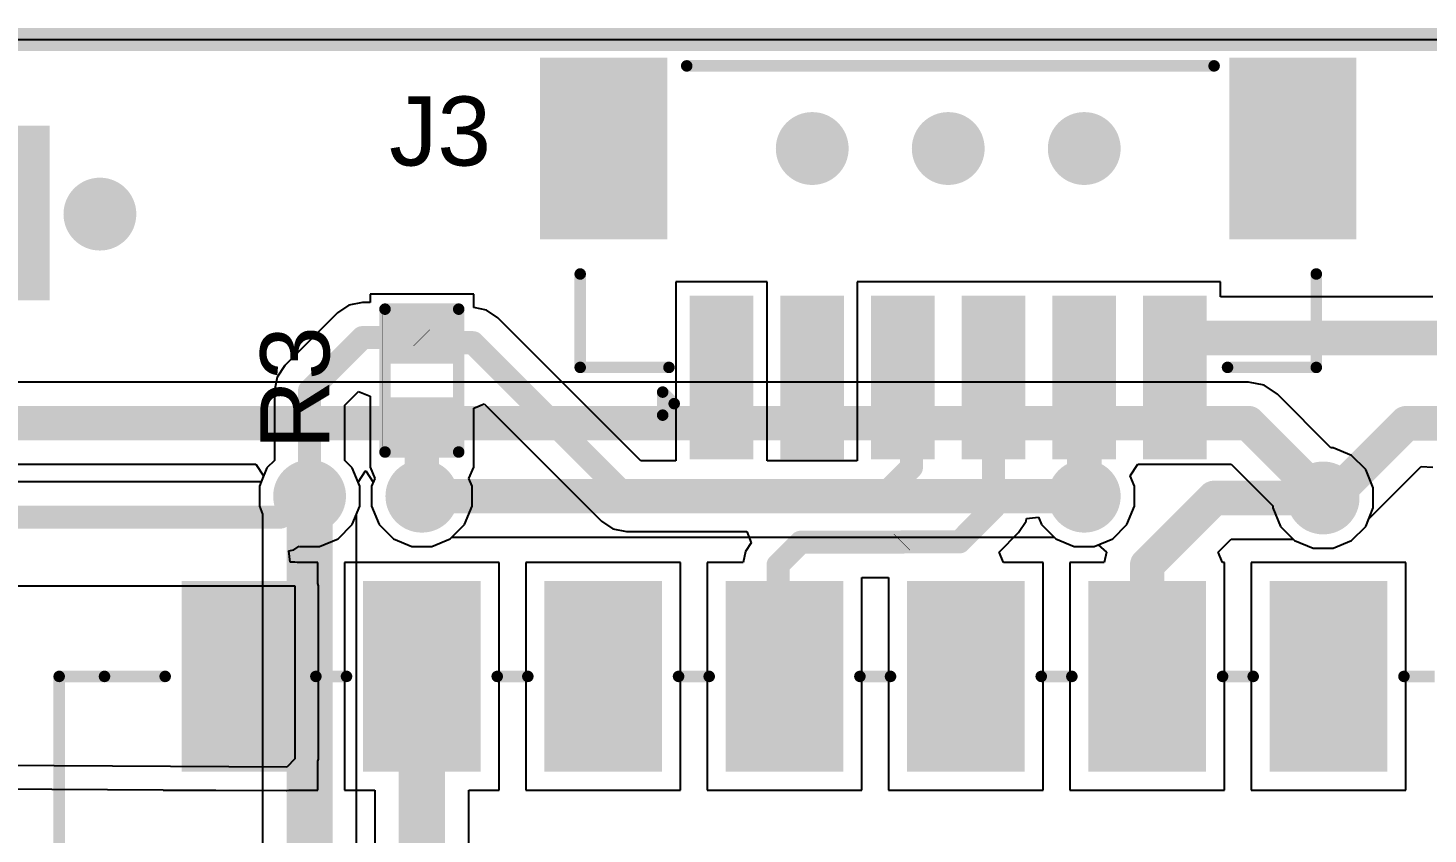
# Model space of a CAD drawing. Header units: inches. Extents: x -0.24 to 5.71, y -0.19 to 1.19.
# Drawn here: x 4.745 to 5.353, y 0.843 to 1.193 of the extents above; entities that cross this region are included whole.
import ezdxf

# ---------------------------------------------------------------- set-up
doc = ezdxf.new("R2010")
doc.units = ezdxf.units.IN
doc.header["$MEASUREMENT"] = 0
for name, color, linetype in [('Board Outline', 216, 'Continuous'), ('Bottom Layer', 5, 'Continuous'), ('Bottom Solder', 6, 'Continuous'), ('Top Layer', 1, 'Continuous'), ('Top Overlay', 2, 'Continuous'), ('Top Paste', 8, 'Continuous'), ('Top Solder', 216, 'Continuous'), ('Via Holes', 16, 'Continuous')]:
    doc.layers.add(name, color=color, linetype=linetype)
doc.styles.add('Arial', font='', dxfattribs={"height": 0.2})
doc.styles.get('Arial').set_extended_font_data('Arial')

# ---------------------------------------------------------------- blocks, each defined once
blk = doc.blocks.new('BW16_10')
at = {"layer": 'Top Layer'}
for points in [[(-0.35433, 0.173228), (-0.35433, 0.220472), (-0.27559, 0.220472), (-0.27559, 0.173228)], [(-0.35433, 0.094488), (-0.35433, 0.141732), (-0.27559, 0.141732), (-0.27559, 0.094488)], [(-0.35433, 0.01574799999999999), (-0.35433, 0.062992), (-0.27559, 0.062992), (-0.27559, 0.01574800000000001)], [(-0.35433, -0.062992), (-0.35433, -0.01574800000000001), (-0.27559, -0.01574799999999999), (-0.27559, -0.062992)], [(-0.35433, -0.141732), (-0.35433, -0.094488), (-0.27559, -0.094488), (-0.27559, -0.141732)], [(-0.35433, -0.220472), (-0.35433, -0.173228), (-0.27559, -0.173228), (-0.27559, -0.220472)], [(-0.35433, -0.299212), (-0.35433, -0.251968), (-0.27559, -0.251968), (-0.27559, -0.299212)]]:
    blk.add_hatch(color=1, dxfattribs=at).paths.add_polyline_path(points)
at = {"layer": 'Top Paste'}
for points in [[(-0.35433, 0.173228), (-0.35433, 0.220472), (-0.27559, 0.220472), (-0.27559, 0.173228)], [(-0.35433, 0.094488), (-0.35433, 0.141732), (-0.27559, 0.141732), (-0.27559, 0.094488)], [(-0.35433, 0.01574799999999999), (-0.35433, 0.062992), (-0.27559, 0.062992), (-0.27559, 0.01574800000000001)], [(-0.35433, -0.062992), (-0.35433, -0.01574800000000001), (-0.27559, -0.01574799999999999), (-0.27559, -0.062992)], [(-0.35433, -0.141732), (-0.35433, -0.094488), (-0.27559, -0.094488), (-0.27559, -0.141732)], [(-0.35433, -0.220472), (-0.35433, -0.173228), (-0.27559, -0.173228), (-0.27559, -0.220472)], [(-0.35433, -0.299212), (-0.35433, -0.251968), (-0.27559, -0.251968), (-0.27559, -0.299212)]]:
    blk.add_hatch(color=8, dxfattribs=at).paths.add_polyline_path(points)
at = {"layer": 'Top Solder'}
for points in [[(-0.356299, 0.171259), (-0.356299, 0.222441), (-0.273621, 0.222441), (-0.273621, 0.171259)], [(-0.356299, 0.09251899999999999), (-0.356299, 0.143701), (-0.273621, 0.143701), (-0.273621, 0.09251900000000002)], [(-0.356299, 0.01377899999999999), (-0.356299, 0.06496099999999999), (-0.273621, 0.064961), (-0.273621, 0.01377900000000001)], [(-0.356299, -0.064961), (-0.356299, -0.01377900000000001), (-0.273621, -0.01377899999999999), (-0.273621, -0.06496099999999999)], [(-0.356299, -0.143701), (-0.356299, -0.09251900000000002), (-0.273621, -0.09251899999999999), (-0.273621, -0.143701)], [(-0.356299, -0.222441), (-0.356299, -0.171259), (-0.273621, -0.171259), (-0.273621, -0.222441)], [(-0.356299, -0.301181), (-0.356299, -0.249999), (-0.273621, -0.249999), (-0.273621, -0.301181)]]:
    blk.add_hatch(color=216, dxfattribs=at).paths.add_polyline_path(points)
at = {"layer": 'Top Overlay'}
for points in [[(-0.314961, 0.229575, 0.005, 0.005, 0), (-0.314961, 0.24287, 0.005, 0.005, 0)], [(-0.314961, 0.150834, 0.005, 0.005, 0), (-0.314961, 0.16413, 0.005, 0.005, 0)], [(-0.314961, 0.072092, 0.005, 0.005, 0), (-0.314961, 0.08539, 0.005, 0.005, 0)], [(-0.314961, -0.006646, 0.005, 0.005, 0), (-0.314961, 0.00665, 0.005, 0.005, 0)], [(-0.314961, -0.085386, 0.005, 0.005, 0), (-0.314961, -0.07209, 0.005, 0.005, 0)], [(-0.314961, -0.164127, 0.005, 0.005, 0), (-0.314961, -0.150833, 0.005, 0.005, 0)], [(-0.314961, -0.242867, 0.005, 0.005, 0), (-0.314961, -0.229571, 0.005, 0.005, 0)], [(-0.314961, -0.334644, 0.005, 0.005, 0), (-0.314961, -0.308311, 0.005, 0.005, 0)], [(-0.314961, -0.354328, 0.005, 0.005, 0), (-0.314961, -0.334644, 0.005, 0.005, 0)], [(0.314961, -0.354328, 0.005, 0.005, 0), (-0.314961, -0.354328, 0.005, 0.005, 0)]]:
    blk.add_lwpolyline(points, format="xyseb", dxfattribs=at)
for points in [[(-0.316211, 0.229575, 0.0025, 0.0025, 1), (-0.313711, 0.229575, 0.0025, 0.0025, 1)], [(-0.316211, 0.16413, 0.0025, 0.0025, 1), (-0.313711, 0.16413, 0.0025, 0.0025, 1)], [(-0.316211, 0.150834, 0.0025, 0.0025, 1), (-0.313711, 0.150834, 0.0025, 0.0025, 1)], [(-0.316211, 0.08539, 0.0025, 0.0025, 1), (-0.313711, 0.08539, 0.0025, 0.0025, 1)], [(-0.316211, 0.072092, 0.0025, 0.0025, 1), (-0.313711, 0.072092, 0.0025, 0.0025, 1)], [(-0.316211, 0.00665, 0.0025, 0.0025, 1), (-0.313711, 0.00665, 0.0025, 0.0025, 1)], [(-0.316211, -0.006646, 0.0025, 0.0025, 1), (-0.313711, -0.006646, 0.0025, 0.0025, 1)], [(-0.316211, -0.07209, 0.0025, 0.0025, 1), (-0.313711, -0.07209, 0.0025, 0.0025, 1)], [(-0.316211, -0.085386, 0.0025, 0.0025, 1), (-0.313711, -0.085386, 0.0025, 0.0025, 1)], [(-0.316211, -0.150833, 0.0025, 0.0025, 1), (-0.313711, -0.150833, 0.0025, 0.0025, 1)], [(-0.316211, -0.164127, 0.0025, 0.0025, 1), (-0.313711, -0.164127, 0.0025, 0.0025, 1)], [(-0.316211, -0.229571, 0.0025, 0.0025, 1), (-0.313711, -0.229571, 0.0025, 0.0025, 1)], [(-0.316211, -0.242867, 0.0025, 0.0025, 1), (-0.313711, -0.242867, 0.0025, 0.0025, 1)], [(-0.316211, -0.308311, 0.0025, 0.0025, 1), (-0.313711, -0.308311, 0.0025, 0.0025, 1)], [(-0.316211, -0.334644, 0.0025, 0.0025, 1), (-0.313711, -0.334644, 0.0025, 0.0025, 1)], [(-0.316211, -0.334644, 0.0025, 0.0025, 1), (-0.313711, -0.334644, 0.0025, 0.0025, 1)], [(-0.316211, -0.354328, 0.0025, 0.0025, 1), (-0.313711, -0.354328, 0.0025, 0.0025, 1)], [(-0.316211, -0.354328, 0.0025, 0.0025, 1), (-0.313711, -0.354328, 0.0025, 0.0025, 1)]]:
    blk.add_lwpolyline(points, format="xyseb", close=True, dxfattribs=at)
blk = doc.blocks.new('B3U_1000P_14')
at = {"layer": 'Top Layer'}
for points in [[(-0.08307085, 0.03385825), (-0.05078735, 0.03385825), (-0.05078735, -0.03385825), (-0.08307085, -0.03385825)], [(0.05078745, 0.03385825), (0.08307095, 0.03385825), (0.08307095, -0.03385825), (0.05078745, -0.03385825)]]:
    blk.add_hatch(color=1, dxfattribs=at).paths.add_polyline_path(points)
at = {"layer": 'Top Paste'}
for points in [[(-0.08307085, 0.03385825), (-0.05078735, 0.03385825), (-0.05078735, -0.03385825), (-0.08307085, -0.03385825)], [(0.05078745, 0.03385825), (0.08307095, 0.03385825), (0.08307095, -0.03385825), (0.05078745, -0.03385825)]]:
    blk.add_hatch(color=8, dxfattribs=at).paths.add_polyline_path(points)
at = {"layer": 'Top Solder'}
for points in [[(-0.08707085, 0.03785825), (-0.04678735, 0.03785825), (-0.04678735, -0.03785825), (-0.08707085, -0.03785825)], [(0.04678745, 0.03785825), (0.08707095, 0.03785825), (0.08707095, -0.03785825), (0.04678745, -0.03785825)]]:
    blk.add_hatch(color=216, dxfattribs=at).paths.add_polyline_path(points)
at = {"layer": 'Top Overlay'}
for points in [[(-0.062, 0.051, 0.005, 0.005, 0), (0.0620001, 0.051, 0.005, 0.005, 0)], [(-0.062, 0.04, 0.005, 0.005, 0), (-0.062, 0.051, 0.005, 0.005, 0)], [(0.0620001, 0.04, 0.005, 0.005, 0), (0.0620001, 0.051, 0.005, 0.005, 0)], [(-0.062, -0.051, 0.005, 0.005, 0), (-0.062, -0.04, 0.005, 0.005, 0)], [(0.0620001, -0.051, 0.005, 0.005, 0), (0.0620001, -0.04, 0.005, 0.005, 0)], [(-0.062, -0.051, 0.005, 0.005, 0), (0.0620001, -0.051, 0.005, 0.005, 0)]]:
    blk.add_lwpolyline(points, format="xyseb", dxfattribs=at)
for points in [[(-0.06325, 0.051, 0.0025, 0.0025, 1), (-0.06075, 0.051, 0.0025, 0.0025, 1)], [(-0.06325, 0.051, 0.0025, 0.0025, 1), (-0.06075, 0.051, 0.0025, 0.0025, 1)], [(0.0607501, 0.051, 0.0025, 0.0025, 1), (0.0632501, 0.051, 0.0025, 0.0025, 1)], [(0.0607501, 0.051, 0.0025, 0.0025, 1), (0.0632501, 0.051, 0.0025, 0.0025, 1)], [(-0.06325, 0.04, 0.0025, 0.0025, 1), (-0.06075, 0.04, 0.0025, 0.0025, 1)], [(0.0607501, 0.04, 0.0025, 0.0025, 1), (0.0632501, 0.04, 0.0025, 0.0025, 1)], [(0.0252389, 0, 0.01, 0.01, 1), (-0.0252389, 0, 0.01, 0.01, 1)], [(-0.0277389, 0, 0.005, 0.005, 1), (-0.0227389, 0, 0.005, 0.005, 1)], [(0.0227389, 0, 0.005, 0.005, 1), (0.0277389, 0, 0.005, 0.005, 1)], [(-0.06325, -0.04, 0.0025, 0.0025, 1), (-0.06075, -0.04, 0.0025, 0.0025, 1)], [(0.0607501, -0.04, 0.0025, 0.0025, 1), (0.0632501, -0.04, 0.0025, 0.0025, 1)], [(-0.06325, -0.051, 0.0025, 0.0025, 1), (-0.06075, -0.051, 0.0025, 0.0025, 1)], [(-0.06325, -0.051, 0.0025, 0.0025, 1), (-0.06075, -0.051, 0.0025, 0.0025, 1)], [(0.0607501, -0.051, 0.0025, 0.0025, 1), (0.0632501, -0.051, 0.0025, 0.0025, 1)], [(0.0607501, -0.051, 0.0025, 0.0025, 1), (0.0632501, -0.051, 0.0025, 0.0025, 1)]]:
    blk.add_lwpolyline(points, format="xyseb", close=True, dxfattribs=at)
blk = doc.blocks.new('R___0402_34')
at = {"layer": 'Top Layer'}
for points in [[(-0.0275, -0.0125), (-0.0275, 0.0125), (-0.009500000000000003, 0.0125), (-0.009499999999999996, -0.0125)], [(0.009500000000000003, -0.0125), (0.009499999999999996, 0.0125), (0.0275, 0.0125), (0.0275, -0.0125)]]:
    blk.add_hatch(color=1, dxfattribs=at).paths.add_polyline_path(points)
at = {"layer": 'Top Paste'}
for points in [[(-0.0275, -0.0125), (-0.0275, 0.0125), (-0.009500000000000003, 0.0125), (-0.009499999999999996, -0.0125)], [(0.009500000000000003, -0.0125), (0.009499999999999996, 0.0125), (0.0275, 0.0125), (0.0275, -0.0125)]]:
    blk.add_hatch(color=8, dxfattribs=at).paths.add_polyline_path(points)
at = {"layer": 'Top Solder'}
for points in [[(-0.0296654, -0.0146654), (-0.0296654, 0.0146654), (-0.007334600000000003, 0.0146654), (-0.007334599999999997, -0.0146654)], [(0.007334600000000003, -0.0146654), (0.007334599999999997, 0.0146654), (0.0296654, 0.0146654), (0.0296654, -0.0146654)]]:
    blk.add_hatch(color=216, dxfattribs=at).paths.add_polyline_path(points)
at = {"layer": 'Top Overlay'}
for points in [[(0.031, 0.016, 0.005, 0.005, 0), (-0.031, 0.016, 0.005, 0.005, 0)], [(-0.031, -0.016, 0.005, 0.005, 0), (-0.031, 0.016, 0.005, 0.005, 0)], [(0.031, -0.016, 0.005, 0.005, 0), (0.031, 0.016, 0.005, 0.005, 0)], [(0.031, -0.016, 0.005, 0.005, 0), (-0.031, -0.016, 0.005, 0.005, 0)], [(0.032, -0.017, 0.000127, 0.000127, 0), (-0.032, -0.017, 0.000127, 0.000127, 0)]]:
    blk.add_lwpolyline(points, format="xyseb", dxfattribs=at)
for points in [[(-0.03225, 0.016, 0.0025, 0.0025, 1), (-0.02975, 0.016, 0.0025, 0.0025, 1)], [(-0.03225, 0.016, 0.0025, 0.0025, 1), (-0.02975, 0.016, 0.0025, 0.0025, 1)], [(0.02975, 0.016, 0.0025, 0.0025, 1), (0.03225, 0.016, 0.0025, 0.0025, 1)], [(0.02975, 0.016, 0.0025, 0.0025, 1), (0.03225, 0.016, 0.0025, 0.0025, 1)], [(-0.03225, -0.016, 0.0025, 0.0025, 1), (-0.02975, -0.016, 0.0025, 0.0025, 1)], [(-0.03225, -0.016, 0.0025, 0.0025, 1), (-0.02975, -0.016, 0.0025, 0.0025, 1)], [(-0.0320317, -0.017, 6.35e-05, 6.35e-05, 1), (-0.0319683, -0.017, 6.35e-05, 6.35e-05, 1)], [(0.02975, -0.016, 0.0025, 0.0025, 1), (0.03225, -0.016, 0.0025, 0.0025, 1)], [(0.02975, -0.016, 0.0025, 0.0025, 1), (0.03225, -0.016, 0.0025, 0.0025, 1)], [(0.0319683, -0.017, 6.35e-05, 6.35e-05, 1), (0.0320317, -0.017, 6.35e-05, 6.35e-05, 1)]]:
    blk.add_lwpolyline(points, format="xyseb", close=True, dxfattribs=at)
blk = doc.blocks.new('V________T______48')
at = {"layer": 'Top Layer'}
for points in [[(-0.17322825, 0.08513775), (-0.12598415, 0.08513775), (-0.12598415, 0.01427165), (-0.17322825, 0.01427165)], [(0.12598435, 0.08513775), (0.17322845, 0.08513775), (0.17322845, 0.01427165), (0.12598435, 0.01427165)], [(-0.1082676, -0.01820865), (-0.0885826, -0.01820865), (-0.0885826, -0.08120075), (-0.1082676, -0.08120075)], [(-0.0688975, -0.01820865), (-0.0492125, -0.01820865), (-0.0492125, -0.08120075), (-0.0688975, -0.08120075)], [(-0.0295274, -0.01820865), (-0.0098424, -0.01820865), (-0.0098424, -0.08120075), (-0.0295274, -0.08120075)], [(0.0098426, -0.01820865), (0.0295276, -0.01820865), (0.0295276, -0.08120075), (0.0098426, -0.08120075)], [(0.0492127, -0.01820865), (0.0688977, -0.01820865), (0.0688977, -0.08120075), (0.0492127, -0.08120075)], [(0.0885828, -0.01820865), (0.1082678, -0.01820865), (0.1082678, -0.08120075), (0.0885828, -0.08120075)]]:
    blk.add_hatch(color=1, dxfattribs=at).paths.add_polyline_path(points)
at = {"layer": 'Top Paste'}
for points in [[(-0.17322825, 0.08513775), (-0.12598415, 0.08513775), (-0.12598415, 0.01427165), (-0.17322825, 0.01427165)], [(0.12598435, 0.08513775), (0.17322845, 0.08513775), (0.17322845, 0.01427165), (0.12598435, 0.01427165)], [(-0.1082676, -0.01820865), (-0.0885826, -0.01820865), (-0.0885826, -0.08120075), (-0.1082676, -0.08120075)], [(-0.0688975, -0.01820865), (-0.0492125, -0.01820865), (-0.0492125, -0.08120075), (-0.0688975, -0.08120075)], [(-0.0295274, -0.01820865), (-0.0098424, -0.01820865), (-0.0098424, -0.08120075), (-0.0295274, -0.08120075)], [(0.0098426, -0.01820865), (0.0295276, -0.01820865), (0.0295276, -0.08120075), (0.0098426, -0.08120075)], [(0.0492127, -0.01820865), (0.0688977, -0.01820865), (0.0688977, -0.08120075), (0.0492127, -0.08120075)], [(0.0885828, -0.01820865), (0.1082678, -0.01820865), (0.1082678, -0.08120075), (0.0885828, -0.08120075)]]:
    blk.add_hatch(color=8, dxfattribs=at).paths.add_polyline_path(points)
at = {"layer": 'Top Solder'}
for points in [[(-0.17722825, 0.08913775), (-0.12198415, 0.08913775), (-0.12198415, 0.01027165), (-0.17722825, 0.01027165)], [(0.12198435, 0.08913775), (0.17722845, 0.08913775), (0.17722845, 0.01027165), (0.12198435, 0.01027165)], [(-0.1122676, -0.01420865), (-0.0845826, -0.01420865), (-0.0845826, -0.08520075), (-0.1122676, -0.08520075)], [(-0.0728975, -0.01420865), (-0.0452125, -0.01420865), (-0.0452125, -0.08520075), (-0.0728975, -0.08520075)], [(-0.0335274, -0.01420865), (-0.0058424, -0.01420865), (-0.0058424, -0.08520075), (-0.0335274, -0.08520075)], [(0.0058426, -0.01420865), (0.0335276, -0.01420865), (0.0335276, -0.08520075), (0.0058426, -0.08520075)], [(0.0452127, -0.01420865), (0.0728977, -0.01420865), (0.0728977, -0.08520075), (0.0452127, -0.08520075)], [(0.0845828, -0.01420865), (0.1122678, -0.01420865), (0.1122678, -0.08520075), (0.0845828, -0.08520075)]]:
    blk.add_hatch(color=216, dxfattribs=at).paths.add_polyline_path(points)
at = {"layer": 'Top Overlay'}
for points in [[(-0.113559, 0.085559, 0.005, 0.005, 0), (0.115441, 0.085559, 0.005, 0.005, 0)], [(-0.159811, -0.0452756, 0.005, 0.005, 0), (-0.159811, -0.0047402, 0.005, 0.005, 0)], [(0.1598112, -0.0452756, 0.005, 0.005, 0), (0.1598112, -0.0047402, 0.005, 0.005, 0)], [(-0.159811, -0.0452756, 0.005, 0.005, 0), (-0.1212756, -0.0452756, 0.005, 0.005, 0)], [(0.1212758, -0.0452756, 0.005, 0.005, 0), (0.1598112, -0.0452756, 0.005, 0.005, 0)], [(-0.124, -0.056, 0.005, 0.005, 0), (-0.119, -0.061, 0.005, 0.005, 0)], [(-0.124, -0.066, 0.005, 0.005, 0), (-0.124, -0.056, 0.005, 0.005, 0)], [(-0.124, -0.066, 0.005, 0.005, 0), (-0.119, -0.061, 0.005, 0.005, 0)]]:
    blk.add_lwpolyline(points, format="xyseb", dxfattribs=at)
for points in [[(-0.114809, 0.085559, 0.0025, 0.0025, 1), (-0.112309, 0.085559, 0.0025, 0.0025, 1)], [(0.114191, 0.085559, 0.0025, 0.0025, 1), (0.116691, 0.085559, 0.0025, 0.0025, 1)], [(-0.161061, -0.0047402, 0.0025, 0.0025, 1), (-0.158561, -0.0047402, 0.0025, 0.0025, 1)], [(0.1585612, -0.0047402, 0.0025, 0.0025, 1), (0.1610612, -0.0047402, 0.0025, 0.0025, 1)], [(-0.161061, -0.0452756, 0.0025, 0.0025, 1), (-0.158561, -0.0452756, 0.0025, 0.0025, 1)], [(-0.161061, -0.0452756, 0.0025, 0.0025, 1), (-0.158561, -0.0452756, 0.0025, 0.0025, 1)], [(-0.1225256, -0.0452756, 0.0025, 0.0025, 1), (-0.1200256, -0.0452756, 0.0025, 0.0025, 1)], [(0.1200258, -0.0452756, 0.0025, 0.0025, 1), (0.1225258, -0.0452756, 0.0025, 0.0025, 1)], [(0.1585612, -0.0452756, 0.0025, 0.0025, 1), (0.1610612, -0.0452756, 0.0025, 0.0025, 1)], [(0.1585612, -0.0452756, 0.0025, 0.0025, 1), (0.1610612, -0.0452756, 0.0025, 0.0025, 1)], [(-0.12525, -0.056, 0.0025, 0.0025, 1), (-0.12275, -0.056, 0.0025, 0.0025, 1)], [(-0.12525, -0.056, 0.0025, 0.0025, 1), (-0.12275, -0.056, 0.0025, 0.0025, 1)], [(-0.12025, -0.061, 0.0025, 0.0025, 1), (-0.11775, -0.061, 0.0025, 0.0025, 1)], [(-0.12025, -0.061, 0.0025, 0.0025, 1), (-0.11775, -0.061, 0.0025, 0.0025, 1)], [(-0.12525, -0.066, 0.0025, 0.0025, 1), (-0.12275, -0.066, 0.0025, 0.0025, 1)], [(-0.12525, -0.066, 0.0025, 0.0025, 1), (-0.12275, -0.066, 0.0025, 0.0025, 1)]]:
    blk.add_lwpolyline(points, format="xyseb", close=True, dxfattribs=at)

msp = doc.modelspace()

# ---------------------------------------------------------------- hatches: boundary and pattern name
at = {"layer": 'Bottom Layer'}
h = msp.add_hatch(color=5, dxfattribs=at)
edge = h.paths.add_edge_path()
edge.add_arc((5.085945, 1.1407047), 0.011811, 0, 360)
h = msp.add_hatch(color=5, dxfattribs=at)
edge = h.paths.add_edge_path()
edge.add_arc((5.1449996, 1.1407047), 0.011811, 0, 360)
h = msp.add_hatch(color=5, dxfattribs=at)
edge = h.paths.add_edge_path()
edge.add_arc((5.2040552, 1.1407047), 0.011811, 0, 360)
h = msp.add_hatch(color=5, dxfattribs=at)
edge = h.paths.add_edge_path()
edge.add_arc((4.7766433, 1.1122441), 0.011811, 0, 360)
h = msp.add_hatch(color=5, dxfattribs=at)
edge = h.paths.add_edge_path()
edge.add_arc((4.8676876, 0.9898425), 0.011811, 0, 360)
h = msp.add_hatch(color=5, dxfattribs=at)
edge = h.paths.add_edge_path()
edge.add_arc((4.9164437, 0.9898425), 0.011811, 0, 360)
h = msp.add_hatch(color=5, dxfattribs=at)
edge = h.paths.add_edge_path()
edge.add_arc((5.2040552, 0.9898425), 0.011811, 0, 360)
h = msp.add_hatch(color=5, dxfattribs=at)
edge = h.paths.add_edge_path()
edge.add_arc((5.3077648, 0.9890716), 0.011811, 0, 360)
at = {"layer": 'Bottom Solder'}
h = msp.add_hatch(color=6, dxfattribs=at)
edge = h.paths.add_edge_path()
edge.add_arc((5.085945, 1.1407047), 0.015811, 0, 360)
h = msp.add_hatch(color=6, dxfattribs=at)
edge = h.paths.add_edge_path()
edge.add_arc((5.1449996, 1.1407047), 0.015811, 0, 360)
h = msp.add_hatch(color=6, dxfattribs=at)
edge = h.paths.add_edge_path()
edge.add_arc((5.2040552, 1.1407047), 0.015811, 0, 360)
h = msp.add_hatch(color=6, dxfattribs=at)
edge = h.paths.add_edge_path()
edge.add_arc((4.7766433, 1.1122441), 0.015811, 0, 360)
h = msp.add_hatch(color=6, dxfattribs=at)
edge = h.paths.add_edge_path()
edge.add_arc((4.8676876, 0.9898425), 0.015811, 0, 360)
h = msp.add_hatch(color=6, dxfattribs=at)
edge = h.paths.add_edge_path()
edge.add_arc((4.9164437, 0.9898425), 0.015811, 0, 360)
h = msp.add_hatch(color=6, dxfattribs=at)
edge = h.paths.add_edge_path()
edge.add_arc((5.2040552, 0.9898425), 0.015811, 0, 360)
h = msp.add_hatch(color=6, dxfattribs=at)
edge = h.paths.add_edge_path()
edge.add_arc((5.3077648, 0.9890716), 0.015811, 0, 360)
at = {"layer": 'Top Layer'}
h = msp.add_hatch(color=1, dxfattribs=at)
edge = h.paths.add_edge_path()
edge.add_arc((5.085945, 1.1407047), 0.011811, 0, 360)
h = msp.add_hatch(color=1, dxfattribs=at)
edge = h.paths.add_edge_path()
edge.add_arc((5.1449996, 1.1407047), 0.011811, 0, 360)
h = msp.add_hatch(color=1, dxfattribs=at)
edge = h.paths.add_edge_path()
edge.add_arc((5.2040552, 1.1407047), 0.011811, 0, 360)
h = msp.add_hatch(color=1, dxfattribs=at)
edge = h.paths.add_edge_path()
edge.add_arc((4.7766433, 1.1122441), 0.011811, 0, 360)
h = msp.add_hatch(color=1, dxfattribs=at)
edge = h.paths.add_edge_path()
edge.add_arc((4.8676876, 0.9898425), 0.011811, 0, 360)
h = msp.add_hatch(color=1, dxfattribs=at)
edge = h.paths.add_edge_path()
edge.add_arc((4.9164437, 0.9898425), 0.011811, 0, 360)
h = msp.add_hatch(color=1, dxfattribs=at)
edge = h.paths.add_edge_path()
edge.add_arc((5.2040552, 0.9898425), 0.011811, 0, 360)
h = msp.add_hatch(color=1, dxfattribs=at)
edge = h.paths.add_edge_path()
edge.add_arc((5.3077648, 0.9890716), 0.011811, 0, 360)
at = {"layer": 'Top Solder'}
h = msp.add_hatch(color=216, dxfattribs=at)
edge = h.paths.add_edge_path()
edge.add_arc((5.085945, 1.1407047), 0.015811, 0, 360)
h = msp.add_hatch(color=216, dxfattribs=at)
edge = h.paths.add_edge_path()
edge.add_arc((5.1449996, 1.1407047), 0.015811, 0, 360)
h = msp.add_hatch(color=216, dxfattribs=at)
edge = h.paths.add_edge_path()
edge.add_arc((5.2040552, 1.1407047), 0.015811, 0, 360)
h = msp.add_hatch(color=216, dxfattribs=at)
edge = h.paths.add_edge_path()
edge.add_arc((4.7766433, 1.1122441), 0.015811, 0, 360)
h = msp.add_hatch(color=216, dxfattribs=at)
edge = h.paths.add_edge_path()
edge.add_arc((4.8676876, 0.9898425), 0.015811, 0, 360)
h = msp.add_hatch(color=216, dxfattribs=at)
edge = h.paths.add_edge_path()
edge.add_arc((4.9164437, 0.9898425), 0.015811, 0, 360)
h = msp.add_hatch(color=216, dxfattribs=at)
edge = h.paths.add_edge_path()
edge.add_arc((5.2040552, 0.9898425), 0.015811, 0, 360)
h = msp.add_hatch(color=216, dxfattribs=at)
edge = h.paths.add_edge_path()
edge.add_arc((5.3077648, 0.9890716), 0.015811, 0, 360)
at = {"layer": 'Via Holes'}
h = msp.add_hatch(color=7, dxfattribs=at)
edge = h.paths.add_edge_path()
edge.add_arc((5.085945, 1.1407047), 0.0059055, 0, 360)
h = msp.add_hatch(color=7, dxfattribs=at)
edge = h.paths.add_edge_path()
edge.add_arc((5.1449996, 1.1407047), 0.0059055, 0, 360)
h = msp.add_hatch(color=7, dxfattribs=at)
edge = h.paths.add_edge_path()
edge.add_arc((5.2040552, 1.1407047), 0.0059055, 0, 360)
h = msp.add_hatch(color=7, dxfattribs=at)
edge = h.paths.add_edge_path()
edge.add_arc((4.7766433, 1.1122441), 0.0059055, 0, 360)
h = msp.add_hatch(color=7, dxfattribs=at)
edge = h.paths.add_edge_path()
edge.add_arc((4.8676876, 0.9898425), 0.0059055, 0, 360)
h = msp.add_hatch(color=7, dxfattribs=at)
edge = h.paths.add_edge_path()
edge.add_arc((4.9164437, 0.9898425), 0.0059055, 0, 360)
h = msp.add_hatch(color=7, dxfattribs=at)
edge = h.paths.add_edge_path()
edge.add_arc((5.2040552, 0.9898425), 0.0059055, 0, 360)
h = msp.add_hatch(color=7, dxfattribs=at)
edge = h.paths.add_edge_path()
edge.add_arc((5.3077648, 0.9890716), 0.0059055, 0, 360)

# ---------------------------------------------------------------- linework, layer by layer
at = {"layer": 'Board Outline'}
for points in [[(0.0002579, 1.188, 0.01, 0.01, 0), (5.7090001, 1.188, 0.01, 0.01, 0)], [(0.0002579, 1.188, 0.008, 0.008, 0), (5.7090001, 1.188, 0.008, 0.008, 0)]]:
    msp.add_lwpolyline(points, format="xyseb", dxfattribs=at)
at = {"layer": 'Bottom Layer'}
for p, q in [((0.0002579, 1.188), (5.4297061, 1.188)), ((5.2753115, 1.0393677), (4.5758845, 1.0393677)), ((5.2821397, 1.0380095), (5.2753115, 1.0393677)), ((5.2879283, 1.0341417), (5.2821397, 1.0380095)), ((5.3111874, 1.0108826), (5.2879283, 1.0341417)), ((5.3121033, 1.0108826), (5.3111874, 1.0108826)), ((5.3201197, 1.0075621), (5.3121033, 1.0108826)), ((4.5749343, 1.0036821), (4.8444001, 1.0036821)), ((4.8444001, 1.0036821), (4.847741, 0.998682)), ((5.2240018, 0.998682), (5.2273427, 1.0036821)), ((5.2273427, 1.0036821), (5.2679207, 1.0036821)), ((5.2679207, 1.0036821), (5.2859538, 0.985649)), ((5.3262553, 1.0014265), (5.3201197, 1.0075621)), ((4.847741, 0.998682), (4.8458766, 0.994181)), ((4.8887731, 0.9959326), (4.8920349, 1.0008142)), ((4.8920349, 1.0008142), (4.8920964, 1.0008142)), ((4.8920964, 1.0008142), (4.8953582, 0.9959326)), ((5.2258662, 0.994181), (5.2240018, 0.998682)), ((5.3295758, 0.9934101), (5.3262553, 1.0014265)), ((4.8458766, 0.994181), (4.8458766, 0.985504)), ((4.8894986, 0.994181), (4.8887731, 0.9959326)), ((4.8894986, 0.985504), (4.8894986, 0.994181)), ((4.8953582, 0.9959326), (4.8946327, 0.994181)), ((4.8946327, 0.994181), (4.8946327, 0.985504)), ((5.2258662, 0.985504), (5.2258662, 0.994181)), ((5.3295758, 0.9847331), (5.3295758, 0.9934101)), ((4.8458766, 0.985504), (4.8472958, 0.9820777)), ((4.8880794, 0.9820777), (4.8894986, 0.985504)), ((4.8946327, 0.985504), (4.8979532, 0.9774876)), ((5.2225457, 0.9774876), (5.2258662, 0.985504)), ((5.2859538, 0.985649), (5.2859538, 0.9847331)), ((4.8472958, 0.9820777), (4.8472958, 0.6263124)), ((4.8880794, 0.634759), (4.8880794, 0.9820777)), ((5.2859538, 0.9847331), (5.2892743, 0.9767167)), ((5.3262553, 0.9767167), (5.3295758, 0.9847331)), ((4.8979532, 0.9774876), (4.9040888, 0.971352)), ((5.2164101, 0.971352), (5.2225457, 0.9774876)), ((5.2892743, 0.9767167), (5.2954099, 0.9705811)), ((5.3201197, 0.9705811), (5.3262553, 0.9767167)), ((4.9040888, 0.971352), (4.9121052, 0.9680315)), ((4.9121052, 0.9680315), (4.9207822, 0.9680315)), ((4.9207822, 0.9680315), (4.9287986, 0.971352)), ((4.9287986, 0.971352), (4.9294463, 0.9719997)), ((4.9294463, 0.9719997), (5.1910526, 0.9719997)), ((5.1910526, 0.9719997), (5.1917003, 0.971352)), ((5.1917003, 0.971352), (5.1997167, 0.9680315)), ((5.1997167, 0.9680315), (5.2083937, 0.9680315)), ((5.2083937, 0.9680315), (5.2164101, 0.971352)), ((5.2954099, 0.9705811), (5.3034263, 0.9672606)), ((5.3034263, 0.9672606), (5.3121033, 0.9672606)), ((5.3121033, 0.9672606), (5.3201197, 0.9705811))]:
    msp.add_line(p, q, dxfattribs=at)
for points in [[(4.5629317, 1.0215249, 0.015, 0.015, 0), (5.2753115, 1.0215249, 0.015, 0.015, 0)], [(5.2753115, 1.0215249, 0.015, 0.015, 0), (5.3077648, 0.9890716, 0.015, 0.015, 0)], [(4.8676876, 0.6263124, 0.02, 0.02, 0), (4.8676876, 0.9898425, 0.02, 0.02, 0)], [(4.9164437, 0.9898425, 0.015, 0.015, 0), (5.2040552, 0.9898425, 0.015, 0.015, 0)]]:
    msp.add_lwpolyline(points, format="xyseb", dxfattribs=at)
for points in [[(5.2715615, 1.0215249, 0.0075, 0.0075, 1), (5.2790615, 1.0215249, 0.0075, 0.0075, 1)], [(5.2715615, 1.0215249, 0.0075, 0.0075, 1), (5.2790615, 1.0215249, 0.0075, 0.0075, 1)], [(4.8626876, 0.9898425, 0.01, 0.01, 1), (4.8726876, 0.9898425, 0.01, 0.01, 1)], [(4.9126937, 0.9898425, 0.0075, 0.0075, 1), (4.9201937, 0.9898425, 0.0075, 0.0075, 1)], [(5.2003052, 0.9898425, 0.0075, 0.0075, 1), (5.2078052, 0.9898425, 0.0075, 0.0075, 1)], [(5.3040148, 0.9890716, 0.0075, 0.0075, 1), (5.3115148, 0.9890716, 0.0075, 0.0075, 1)]]:
    msp.add_lwpolyline(points, format="xyseb", close=True, dxfattribs=at)
at = {"layer": 'Top Layer'}
for p, q in [((0.0002579, 1.188), (5.4297061, 1.188)), ((5.0664174, 1.0827913), (5.0267324, 1.0827913)), ((5.0267324, 1.0827913), (5.0267324, 1.0051364)), ((5.0664174, 1.0051364), (5.0664174, 1.0827913)), ((5.2632678, 1.0827913), (5.1054726, 1.0827913)), ((5.1054726, 1.0827913), (5.1054726, 1.0051364)), ((5.2632678, 1.0763428), (5.2632678, 1.0827913)), ((4.9389373, 1.0775), (4.8939373, 1.0775)), ((4.8939373, 1.0775), (4.8939373, 1.0739412)), ((4.9389373, 1.0716839), (4.9389373, 1.0775)), ((5.3553623, 1.0763428), (5.2632678, 1.0763428)), ((4.8847946, 1.072777), (4.8798329, 1.0694617)), ((4.8906473, 1.0739412), (4.8847946, 1.072777)), ((4.8939373, 1.0739412), (4.8906473, 1.0739412)), ((4.944466, 1.0705841), (4.9389373, 1.0716839)), ((4.9494277, 1.0672688), (4.944466, 1.0705841)), ((4.8798329, 1.0694617), (4.8568732, 1.046502)), ((5.0115602, 1.0051364), (4.9494277, 1.0672688)), ((4.8568732, 1.046502), (4.8535579, 1.0415403)), ((4.8535579, 1.0415403), (4.8523937, 1.0356876)), ((4.8523937, 1.0356876), (4.8523937, 1.005394)), ((4.8829815, 1.0293527), (4.8889373, 1.0353085)), ((4.8889373, 1.0353085), (4.8939373, 1.0332374)), ((4.8829815, 1.005394), (4.8829815, 1.0293527)), ((4.8939373, 1.0332374), (4.8939373, 1.0025001)), ((4.9389373, 1.0279687), (4.9435567, 1.0298821)), ((4.9389373, 1.0025001), (4.9389373, 1.0279687)), ((4.9435567, 1.0298821), (4.9944108, 0.979028)), ((4.8523937, 1.005394), (4.8491971, 1.0021974)), ((4.8861781, 1.0021974), (4.8829815, 1.005394)), ((5.0267324, 1.0051364), (5.0115602, 1.0051364)), ((5.1054726, 1.0051364), (5.0664174, 1.0051364)), ((4.8491971, 1.0021974), (4.8466493, 0.9960464)), ((4.8894986, 0.994181), (4.8861781, 1.0021974)), ((4.8939373, 1.0025001), (4.8939372, 1.0025001)), ((4.8939372, 1.0025001), (4.8960075, 0.9975)), ((4.8960075, 0.9975), (4.8946327, 0.994181)), ((4.9368799, 0.9975), (4.9389374, 1.0025001)), ((4.9382547, 0.994181), (4.9368799, 0.9975)), ((4.9389374, 1.0025001), (4.9389373, 1.0025001)), ((5.327617, 0.9800041), (5.3503623, 1.0027494)), ((5.3503623, 1.0027494), (5.3553624, 1.0024999)), ((4.8466493, 0.9960464), (4.6511965, 0.9960464)), ((4.8894986, 0.985504), (4.8894986, 0.994181)), ((4.8946327, 0.994181), (4.8946327, 0.985504)), ((4.9382547, 0.985504), (4.9382547, 0.994181)), ((4.8861781, 0.9774876), (4.8894986, 0.985504)), ((4.8946327, 0.985504), (4.8979532, 0.9774876)), ((4.9349342, 0.9774876), (4.9382547, 0.985504)), ((4.9944108, 0.979028), (4.9993725, 0.9757128)), ((5.1754995, 0.9740281), (5.1788148, 0.9789898)), ((5.1788148, 0.9789898), (5.179047, 0.980157)), ((5.179047, 0.980157), (5.1842469, 0.9806692)), ((5.1842469, 0.9806692), (5.1855647, 0.9774876)), ((5.3262553, 0.9767167), (5.327617, 0.9800041)), ((4.8800425, 0.971352), (4.8861781, 0.9774876)), ((4.8979532, 0.9774876), (4.9040888, 0.971352)), ((4.9287986, 0.971352), (4.9349342, 0.9774876)), ((4.9993725, 0.9757128), (5.0052252, 0.9745486)), ((5.0052252, 0.9745486), (5.057562, 0.9745486)), ((5.057562, 0.9745486), (5.0594423, 0.9695486)), ((5.1670844, 0.965613), (5.1754995, 0.9740281)), ((5.1855647, 0.9774876), (5.1917003, 0.971352)), ((5.3201197, 0.9705811), (5.3262553, 0.9767167)), ((4.8586932, 0.9661895), (4.8608714, 0.9666228)), ((4.8608714, 0.9666228), (4.863121, 0.968126)), ((4.863121, 0.968126), (4.8633491, 0.9680315)), ((4.8633491, 0.9680315), (4.8720261, 0.9680315)), ((4.8720261, 0.9680315), (4.8800425, 0.971352)), ((4.9040888, 0.971352), (4.9121052, 0.9680315)), ((4.9121052, 0.9680315), (4.9207822, 0.9680315)), ((4.9207822, 0.9680315), (4.9287986, 0.971352)), ((5.0594423, 0.9695486), (5.0569728, 0.9658527)), ((5.1917003, 0.971352), (5.1997167, 0.9680315)), ((5.1997167, 0.9680315), (5.2083937, 0.9680315)), ((5.2083937, 0.9680315), (5.2101569, 0.9687618)), ((5.2101569, 0.9687618), (5.2137267, 0.965524)), ((5.2622439, 0.965613), (5.2678596, 0.9712288)), ((5.2678596, 0.9712288), (5.2947622, 0.9712288)), ((5.2947622, 0.9712288), (5.2954099, 0.9705811)), ((5.2954099, 0.9705811), (5.3034263, 0.9672606)), ((5.3034263, 0.9672606), (5.3121033, 0.9672606)), ((5.3121033, 0.9672606), (5.3201197, 0.9705811)), ((4.8591856, 0.9611895), (4.8586932, 0.9661895)), ((4.8613193, 0.9611895), (4.8591856, 0.9611895)), ((4.8623042, 0.9609936), (4.8613193, 0.9611895)), ((4.8713193, 0.9609936), (4.8623042, 0.9609936)), ((4.8713193, 0.9519785), (4.8713193, 0.9609936)), ((4.9500593, 0.9609936), (4.8828153, 0.9609936)), ((4.8828153, 0.9609936), (4.8828153, 0.8622536)), ((4.9500593, 0.8622536), (4.9500593, 0.9609936)), ((5.0287993, 0.9609936), (4.9615553, 0.9609936)), ((4.9615553, 0.9609936), (4.9615553, 0.8622536)), ((5.0287993, 0.8622536), (5.0287993, 0.9609936)), ((5.0560062, 0.9609936), (5.0402953, 0.9609936)), ((5.0402953, 0.9609936), (5.0402953, 0.8622536)), ((5.0569728, 0.9658527), (5.0560062, 0.9609936)), ((5.1689979, 0.9609936), (5.1670844, 0.965613)), ((5.1862793, 0.9609936), (5.1689979, 0.9609936)), ((5.1862793, 0.8622536), (5.1862793, 0.9609936)), ((5.212638, 0.9609936), (5.1977753, 0.9609936)), ((5.1977753, 0.9609936), (5.1977753, 0.8622536)), ((5.2137267, 0.965524), (5.212638, 0.9609936)), ((5.2641573, 0.9609936), (5.2622439, 0.965613)), ((5.2650193, 0.9609936), (5.2641573, 0.9609936)), ((5.2650193, 0.8622536), (5.2650193, 0.9609936)), ((5.3437593, 0.9609936), (5.2765153, 0.9609936)), ((5.2765153, 0.9609936), (5.2765153, 0.8622536)), ((5.3437593, 0.8622536), (5.3437593, 0.9609936)), ((5.1075393, 0.8622536), (5.1075393, 0.9545486)), ((5.1075393, 0.9545486), (5.1190353, 0.9545486)), ((5.1190353, 0.9545486), (5.1190353, 0.8622536)), ((4.5600392, 0.9509936), (4.8613193, 0.9509936)), ((4.8613193, 0.9509936), (4.8613193, 0.8757993)), ((4.8715152, 0.9509936), (4.8713193, 0.9519785)), ((4.8715152, 0.8757993), (4.8715152, 0.9509936)), ((4.8613193, 0.8757993), (4.8577736, 0.8722739)), ((4.8713193, 0.8747997), (4.8715152, 0.87577)), ((4.8715123, 0.8757848), (4.8715152, 0.8757993)), ((4.8715152, 0.87577), (4.8715123, 0.8757848)), ((4.8577736, 0.8722739), (4.5589068, 0.8739828)), ((4.8713193, 0.8622536), (4.8713193, 0.8747997)), ((4.5588835, 0.8637869), (4.8040753, 0.8623849)), ((4.8040753, 0.8623849), (4.8040753, 0.8622536)), ((4.8040753, 0.8622536), (4.8270399, 0.8622536)), ((4.8270399, 0.8622536), (4.8577153, 0.8620782)), ((4.8577153, 0.8620782), (4.8577299, 0.862081)), ((4.8577299, 0.862081), (4.8577444, 0.8620781)), ((4.8577444, 0.8620781), (4.8586401, 0.8622536)), ((4.8586401, 0.8622536), (4.8713193, 0.8622536)), ((4.8828153, 0.8622536), (4.8960455, 0.8622536)), ((4.8960455, 0.8622536), (4.8960455, 0.4844466)), ((4.9368291, 0.476), (4.9368291, 0.8622536)), ((4.9368291, 0.8622536), (4.9500593, 0.8622536)), ((4.9615553, 0.8622536), (5.0287993, 0.8622536)), ((5.0402953, 0.8622536), (5.1075393, 0.8622536)), ((5.1190353, 0.8622536), (5.1862793, 0.8622536)), ((5.1977753, 0.8622536), (5.2650193, 0.8622536)), ((5.2765153, 0.8622536), (5.3437593, 0.8622536))]:
    msp.add_line(p, q, dxfattribs=at)
for points in [[(5.2482678, 1.0585, 0.015, 0.015, 0), (5.3778623, 1.0585, 0.015, 0.015, 0)], [(4.8676876, 1.0356876, 0.01, 0.01, 0), (4.8906473, 1.0586473, 0.01, 0.01, 0)], [(4.8906473, 1.0586473, 0.01, 0.01, 0), (4.91629, 1.0586473, 0.01, 0.01, 0)], [(4.91629, 1.0586473, 0.01, 0.01, 0), (4.9164373, 1.0585, 0.01, 0.01, 0)], [(4.9184829, 1.0564544, 0.01, 0.01, 0), (4.9386133, 1.0564544, 0.01, 0.01, 0)], [(4.9386133, 1.0564544, 0.01, 0.01, 0), (5.0052252, 0.9898425, 0.01, 0.01, 0)], [(5.2434253, 1.0536575, 0.01, 0.01, 0), (5.2482678, 1.0585, 0.01, 0.01, 0)], [(5.2434253, 1.0412953, 0.01, 0.01, 0), (5.2434253, 1.0536575, 0.01, 0.01, 0)], [(5.1253151, 1.0412953, 0.01, 0.01, 0), (5.1290353, 1.0375751, 0.01, 0.01, 0)], [(5.1646851, 0.9848425, 0.01, 0.01, 0), (5.1646851, 1.0412953, 0.01, 0.01, 0)], [(5.2040552, 0.9898425, 0.015, 0.015, 0), (5.2040552, 1.0412953, 0.015, 0.015, 0)], [(4.8676876, 0.9898425, 0.01, 0.01, 0), (4.8676876, 1.0356876, 0.01, 0.01, 0)], [(5.1290353, 1.0023568, 0.01, 0.01, 0), (5.1290353, 1.0375751, 0.01, 0.01, 0)], [(4.9164405, 0.9898457, 0.015, 0.015, 0), (4.9164405, 1.0214968, 0.015, 0.015, 0)], [(5.3114509, 0.9890716, 0.015, 0.015, 0), (5.3438793, 1.0215, 0.015, 0.015, 0)], [(5.3438793, 1.0215, 0.015, 0.015, 0), (5.3834614, 1.0215, 0.015, 0.015, 0)], [(4.9164373, 1.0215, 0.01, 0.01, 0), (4.9164405, 1.0214968, 0.01, 0.01, 0)], [(5.116521, 0.9898425, 0.01, 0.01, 0), (5.1290353, 1.0023568, 0.01, 0.01, 0)], [(4.8550187, 0.9807525, 0.01, 0.01, 0), (4.8641087, 0.9898425, 0.01, 0.01, 0)], [(4.8641087, 0.9898425, 0.01, 0.01, 0), (4.8676876, 0.9898425, 0.01, 0.01, 0)], [(4.9164405, 0.9898457, 0.01, 0.01, 0), (4.9164437, 0.9898425, 0.01, 0.01, 0)], [(5.0052252, 0.9898425, 0.01, 0.01, 0), (5.116521, 0.9898425, 0.01, 0.01, 0)], [(5.2313973, 0.96, 0.015, 0.015, 0), (5.2604689, 0.9890716, 0.015, 0.015, 0)], [(5.2604689, 0.9890716, 0.015, 0.015, 0), (5.3077648, 0.9890716, 0.015, 0.015, 0)], [(5.3077648, 0.9890716, 0.015, 0.015, 0), (5.3114509, 0.9890716, 0.015, 0.015, 0)], [(4.2663248, 0.9807525, 0.01, 0.01, 0), (4.8550187, 0.9807525, 0.01, 0.01, 0)], [(5.1498426, 0.97, 0.01, 0.01, 0), (5.1646851, 0.9848425, 0.01, 0.01, 0)], [(5.0711025, 0.96, 0.01, 0.01, 0), (5.080945, 0.9698425, 0.01, 0.01, 0)], [(5.080945, 0.9698425, 0.01, 0.01, 0), (5.1248052, 0.9698425, 0.01, 0.01, 0)], [(5.1248052, 0.9698425, 0.01, 0.01, 0), (5.1249627, 0.97, 0.01, 0.01, 0)], [(5.1249627, 0.97, 0.01, 0.01, 0), (5.1498426, 0.97, 0.01, 0.01, 0)], [(5.2313973, 0.9116236, 0.015, 0.015, 0), (5.2313973, 0.96, 0.015, 0.015, 0)], [(5.0711025, 0.9144384, 0.01, 0.01, 0), (5.0711025, 0.96, 0.01, 0.01, 0)], [(4.9164373, 0.476, 0.02, 0.02, 0), (4.9164373, 0.9116236, 0.02, 0.02, 0)], [(5.0711025, 0.9144384, 0.01, 0.01, 0), (5.0739173, 0.9116236, 0.01, 0.01, 0)]]:
    msp.add_lwpolyline(points, format="xyseb", dxfattribs=at)
for points in [[(5.2445178, 1.0585, 0.0075, 0.0075, 1), (5.2520178, 1.0585, 0.0075, 0.0075, 1)], [(4.8881473, 1.0586473, 0.005, 0.005, 1), (4.8931473, 1.0586473, 0.005, 0.005, 1)], [(4.8881473, 1.0586473, 0.005, 0.005, 1), (4.8931473, 1.0586473, 0.005, 0.005, 1)], [(4.91379, 1.0586473, 0.005, 0.005, 1), (4.91879, 1.0586473, 0.005, 0.005, 1)], [(4.91379, 1.0586473, 0.005, 0.005, 1), (4.91879, 1.0586473, 0.005, 0.005, 1)], [(4.9139373, 1.0585, 0.005, 0.005, 1), (4.9189373, 1.0585, 0.005, 0.005, 1)], [(4.9159829, 1.0564544, 0.005, 0.005, 1), (4.9209829, 1.0564544, 0.005, 0.005, 1)], [(4.9361133, 1.0564544, 0.005, 0.005, 1), (4.9411133, 1.0564544, 0.005, 0.005, 1)], [(4.9361133, 1.0564544, 0.005, 0.005, 1), (4.9411133, 1.0564544, 0.005, 0.005, 1)], [(5.2409253, 1.0536575, 0.005, 0.005, 1), (5.2459253, 1.0536575, 0.005, 0.005, 1)], [(5.2409253, 1.0536575, 0.005, 0.005, 1), (5.2459253, 1.0536575, 0.005, 0.005, 1)], [(5.2457678, 1.0585, 0.005, 0.005, 1), (5.2507678, 1.0585, 0.005, 0.005, 1)], [(5.1228151, 1.0412953, 0.005, 0.005, 1), (5.1278151, 1.0412953, 0.005, 0.005, 1)], [(5.1621851, 1.0412953, 0.005, 0.005, 1), (5.1671851, 1.0412953, 0.005, 0.005, 1)], [(5.2003052, 1.0412953, 0.0075, 0.0075, 1), (5.2078052, 1.0412953, 0.0075, 0.0075, 1)], [(5.2409253, 1.0412953, 0.005, 0.005, 1), (5.2459253, 1.0412953, 0.005, 0.005, 1)], [(4.8651876, 1.0356876, 0.005, 0.005, 1), (4.8701876, 1.0356876, 0.005, 0.005, 1)], [(4.8651876, 1.0356876, 0.005, 0.005, 1), (4.8701876, 1.0356876, 0.005, 0.005, 1)], [(5.1265353, 1.0375751, 0.005, 0.005, 1), (5.1315353, 1.0375751, 0.005, 0.005, 1)], [(5.1265353, 1.0375751, 0.005, 0.005, 1), (5.1315353, 1.0375751, 0.005, 0.005, 1)], [(4.9126905, 1.0214968, 0.0075, 0.0075, 1), (4.9201905, 1.0214968, 0.0075, 0.0075, 1)], [(5.3401293, 1.0215, 0.0075, 0.0075, 1), (5.3476293, 1.0215, 0.0075, 0.0075, 1)], [(5.3401293, 1.0215, 0.0075, 0.0075, 1), (5.3476293, 1.0215, 0.0075, 0.0075, 1)], [(4.9139373, 1.0215, 0.005, 0.005, 1), (4.9189373, 1.0215, 0.005, 0.005, 1)], [(4.9139405, 1.0214968, 0.005, 0.005, 1), (4.9189405, 1.0214968, 0.005, 0.005, 1)], [(5.1265353, 1.0023568, 0.005, 0.005, 1), (5.1315353, 1.0023568, 0.005, 0.005, 1)], [(5.1265353, 1.0023568, 0.005, 0.005, 1), (5.1315353, 1.0023568, 0.005, 0.005, 1)], [(4.9126905, 0.9898457, 0.0075, 0.0075, 1), (4.9201905, 0.9898457, 0.0075, 0.0075, 1)], [(5.2003052, 0.9898425, 0.0075, 0.0075, 1), (5.2078052, 0.9898425, 0.0075, 0.0075, 1)], [(4.8616087, 0.9898425, 0.005, 0.005, 1), (4.8666087, 0.9898425, 0.005, 0.005, 1)], [(4.8616087, 0.9898425, 0.005, 0.005, 1), (4.8666087, 0.9898425, 0.005, 0.005, 1)], [(4.8651876, 0.9898425, 0.005, 0.005, 1), (4.8701876, 0.9898425, 0.005, 0.005, 1)], [(4.8651876, 0.9898425, 0.005, 0.005, 1), (4.8701876, 0.9898425, 0.005, 0.005, 1)], [(4.9139405, 0.9898457, 0.005, 0.005, 1), (4.9189405, 0.9898457, 0.005, 0.005, 1)], [(4.9139437, 0.9898425, 0.005, 0.005, 1), (4.9189437, 0.9898425, 0.005, 0.005, 1)], [(5.0027252, 0.9898425, 0.005, 0.005, 1), (5.0077252, 0.9898425, 0.005, 0.005, 1)], [(5.0027252, 0.9898425, 0.005, 0.005, 1), (5.0077252, 0.9898425, 0.005, 0.005, 1)], [(5.114021, 0.9898425, 0.005, 0.005, 1), (5.119021, 0.9898425, 0.005, 0.005, 1)], [(5.114021, 0.9898425, 0.005, 0.005, 1), (5.119021, 0.9898425, 0.005, 0.005, 1)], [(5.2567189, 0.9890716, 0.0075, 0.0075, 1), (5.2642189, 0.9890716, 0.0075, 0.0075, 1)], [(5.2567189, 0.9890716, 0.0075, 0.0075, 1), (5.2642189, 0.9890716, 0.0075, 0.0075, 1)], [(5.3040148, 0.9890716, 0.0075, 0.0075, 1), (5.3115148, 0.9890716, 0.0075, 0.0075, 1)], [(5.3040148, 0.9890716, 0.0075, 0.0075, 1), (5.3115148, 0.9890716, 0.0075, 0.0075, 1)], [(5.3077009, 0.9890716, 0.0075, 0.0075, 1), (5.3152009, 0.9890716, 0.0075, 0.0075, 1)], [(5.3077009, 0.9890716, 0.0075, 0.0075, 1), (5.3152009, 0.9890716, 0.0075, 0.0075, 1)], [(4.8525187, 0.9807525, 0.005, 0.005, 1), (4.8575187, 0.9807525, 0.005, 0.005, 1)], [(4.8525187, 0.9807525, 0.005, 0.005, 1), (4.8575187, 0.9807525, 0.005, 0.005, 1)], [(5.1621851, 0.9848425, 0.005, 0.005, 1), (5.1671851, 0.9848425, 0.005, 0.005, 1)], [(5.1621851, 0.9848425, 0.005, 0.005, 1), (5.1671851, 0.9848425, 0.005, 0.005, 1)], [(5.078445, 0.9698425, 0.005, 0.005, 1), (5.083445, 0.9698425, 0.005, 0.005, 1)], [(5.078445, 0.9698425, 0.005, 0.005, 1), (5.083445, 0.9698425, 0.005, 0.005, 1)], [(5.1223052, 0.9698425, 0.005, 0.005, 1), (5.1273052, 0.9698425, 0.005, 0.005, 1)], [(5.1223052, 0.9698425, 0.005, 0.005, 1), (5.1273052, 0.9698425, 0.005, 0.005, 1)], [(5.1224627, 0.97, 0.005, 0.005, 1), (5.1274627, 0.97, 0.005, 0.005, 1)], [(5.1224627, 0.97, 0.005, 0.005, 1), (5.1274627, 0.97, 0.005, 0.005, 1)], [(5.1473426, 0.97, 0.005, 0.005, 1), (5.1523426, 0.97, 0.005, 0.005, 1)], [(5.1473426, 0.97, 0.005, 0.005, 1), (5.1523426, 0.97, 0.005, 0.005, 1)], [(5.2276473, 0.96, 0.0075, 0.0075, 1), (5.2351473, 0.96, 0.0075, 0.0075, 1)], [(5.2276473, 0.96, 0.0075, 0.0075, 1), (5.2351473, 0.96, 0.0075, 0.0075, 1)], [(5.0686025, 0.96, 0.005, 0.005, 1), (5.0736025, 0.96, 0.005, 0.005, 1)], [(5.0686025, 0.96, 0.005, 0.005, 1), (5.0736025, 0.96, 0.005, 0.005, 1)], [(4.9114373, 0.9116236, 0.01, 0.01, 1), (4.9214373, 0.9116236, 0.01, 0.01, 1)], [(5.0686025, 0.9144384, 0.005, 0.005, 1), (5.0736025, 0.9144384, 0.005, 0.005, 1)], [(5.0686025, 0.9144384, 0.005, 0.005, 1), (5.0736025, 0.9144384, 0.005, 0.005, 1)], [(5.2276473, 0.9116236, 0.0075, 0.0075, 1), (5.2351473, 0.9116236, 0.0075, 0.0075, 1)], [(5.0714173, 0.9116236, 0.005, 0.005, 1), (5.0764173, 0.9116236, 0.005, 0.005, 1)]]:
    msp.add_lwpolyline(points, format="xyseb", close=True, dxfattribs=at)

# ---------------------------------------------------------------- block references
for name, p in [('V________T______48', (5.145, 1.091)), ('B3U_1000P_14', (4.6676993, 1.112738))]:
    msp.add_blockref(name, p)
at = {"rotation": 270}
for name, p in [('R___0402_34', (4.9164373, 1.04)), ('BW16_10', (5.1132873, 0.5966636))]:
    msp.add_blockref(name, p, dxfattribs=at)

# ---------------------------------------------------------------- texts
at = {"layer": 'Top Overlay', "style": 'Arial'}
msp.add_text('J3', height=0.03, dxfattribs=at).set_placement((4.9022273, 1.1333005))
msp.add_text('R3', height=0.03, rotation=90, dxfattribs=at).set_placement((4.8763143, 1.0100082))

doc.saveas('drawing.dxf')
